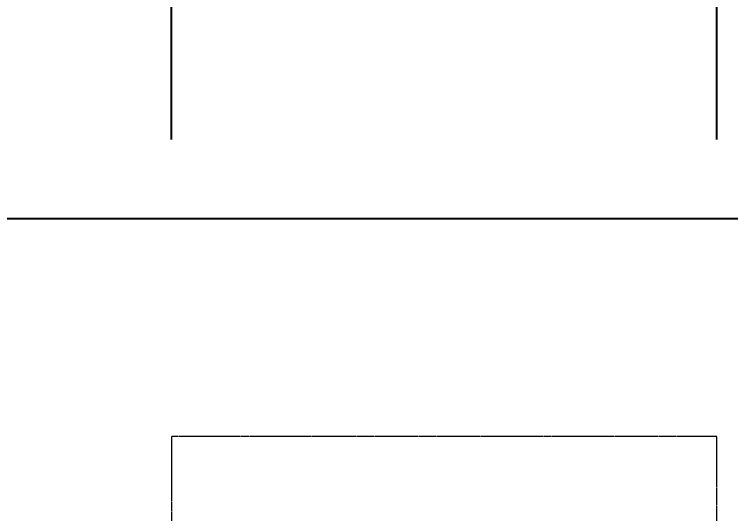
# Model space of a CAD drawing. Header units: millimetres. Extents: x -9013 to 516, y -36629 to 6082.
# Drawn here: x -3969.9 to -3641.5, y -34128.8 to -33899.7 of the extents above; entities that cross this region are included whole.
import ezdxf

# ---------------------------------------------------------------- set-up
doc = ezdxf.new("R2010")
doc.units = ezdxf.units.MM
doc.header["$LTSCALE"] = 0.05
doc.linetypes.add('CENTER', pattern=[50.8, 31.75, -6.35, 6.35, -6.35])
doc.linetypes.add('CENTER2', pattern=[28.575, 19.05, -3.175, 3.175, -3.175])
doc.layers.get('0').update_dxf_attribs({"lineweight": 18})
doc.layers.get('Defpoints').update_dxf_attribs({"color": 140, "lineweight": 18})
doc.layers.add('2CONC', color=4, linetype='Continuous')
doc.layers.add('G-Anno-Std-Cntr', color=1, linetype='CENTER2', lineweight=18)
doc.styles.add('trebuchet_MS', font='trebuc.ttf')
doc.dimstyles.new('MGP', dxfattribs={"dimtxt": 2.5, "dimasz": 2.5, "dimexe": 1.25, "dimexo": 0.625, "dimtad": 1, "dimdec": 0, "dimtxsty": 'trebuchet_MS', "dimcen": 2.5, "dimclrt": 7, "dimadec": 0, "dimazin": 0, "dimtfac": 1, "dimtdec": 0, "dimtmove": 0, "dimatfit": 3, "dimfxl": 1.148294, "dimfxlon": 1, "dimarcsym": 2})

# ---------------------------------------------------------------- blocks, each defined once
blk = doc.blocks.new('gas meter 1')
at = {"layer": 'G-Anno-Std-Cntr'}
blk.add_lwpolyline([(-6480.2, 2746.98), (-6230.2, 2746.98), (-6230.2, 3196.98), (-6480.2, 3196.98)], close=True, dxfattribs=at)
blk = doc.blocks.new('*D741')
at = {"color": 0, "lineweight": -2, "transparency": 16777216}
for p, q in [((-3997.85, -33957.15), (-3997.85, -33829.32)), ((-3897.85, -33957.15), (-3897.85, -33829.32)), ((-3972.85, -33842.32), (-3922.85, -33842.32))]:
    blk.add_line(p, q, dxfattribs=at)
at = {"color": 0, "transparency": 16777216}
for points in [[(-3972.85, -33838.15), (-3972.85, -33846.48), (-3997.85, -33842.32)], [(-3922.85, -33838.15), (-3922.85, -33846.48), (-3897.85, -33842.32)]]:
    blk.add_solid(points, dxfattribs=at)
at = {"layer": 'Defpoints', "color": 0, "transparency": 16777216}
for p in [(-3897.85, -33842.32), (-3997.85, -34120.04), (-3897.85, -34120.04)]:
    blk.add_point(p, dxfattribs=at)
at = {"color": 7, "transparency": 16777216, "insert": (-3947.85, -33823.6), "char_height": 25, "attachment_point": 5, "style": 'trebuchet_MS'}
blk.add_mtext('100', dxfattribs=at)
blk = doc.blocks.new('*D742')
at = {"color": 0, "lineweight": -2, "transparency": 16777216}
for p, q in [((-3897.85, -33957.15), (-3897.85, -33829.32)), ((-3647.85, -33957.15), (-3647.85, -33829.32)), ((-3872.85, -33842.32), (-3672.85, -33842.32))]:
    blk.add_line(p, q, dxfattribs=at)
at = {"color": 0, "transparency": 16777216}
for points in [[(-3872.85, -33838.15), (-3872.85, -33846.48), (-3897.85, -33842.32)], [(-3672.85, -33838.15), (-3672.85, -33846.48), (-3647.85, -33842.32)]]:
    blk.add_solid(points, dxfattribs=at)
at = {"layer": 'Defpoints', "color": 0, "transparency": 16777216}
for p in [(-3647.85, -33842.32), (-3897.85, -34120.04), (-3647.85, -34120.04)]:
    blk.add_point(p, dxfattribs=at)
at = {"color": 7, "transparency": 16777216, "insert": (-3772.85, -33823.6), "char_height": 25, "attachment_point": 5, "style": 'trebuchet_MS'}
blk.add_mtext('250', dxfattribs=at)
blk = doc.blocks.new('*D743')
at = {"color": 0, "lineweight": -2, "transparency": 16777216}
for p, q in [((-3647.85, -33957.15), (-3647.85, -33829.32)), ((-3547.85, -33957.15), (-3547.85, -33829.32)), ((-3622.85, -33842.32), (-3572.85, -33842.32))]:
    blk.add_line(p, q, dxfattribs=at)
at = {"color": 0, "transparency": 16777216}
for points in [[(-3622.85, -33838.15), (-3622.85, -33846.48), (-3647.85, -33842.32)], [(-3572.85, -33838.15), (-3572.85, -33846.48), (-3547.85, -33842.32)]]:
    blk.add_solid(points, dxfattribs=at)
at = {"layer": 'Defpoints', "color": 0, "transparency": 16777216}
for p in [(-3547.85, -33842.32), (-3647.85, -34120.04), (-3547.85, -34120.04)]:
    blk.add_point(p, dxfattribs=at)
at = {"color": 7, "transparency": 16777216, "insert": (-3597.85, -33823.6), "char_height": 25, "attachment_point": 5, "style": 'trebuchet_MS'}
blk.add_mtext('100', dxfattribs=at)
blk = doc.blocks.new('*D748')
at = {"color": 0, "lineweight": -2, "transparency": 16777216}
for p, q in [((-5247.85, -33820.6), (-5247.85, -33692.77)), ((-3082.85, -33820.6), (-3082.85, -33692.77)), ((-5222.85, -33705.77), (-3107.85, -33705.77))]:
    blk.add_line(p, q, dxfattribs=at)
at = {"color": 0, "transparency": 16777216}
for points in [[(-5222.85, -33701.61), (-5222.85, -33709.94), (-5247.85, -33705.77)], [(-3107.85, -33701.61), (-3107.85, -33709.94), (-3082.85, -33705.77)]]:
    blk.add_solid(points, dxfattribs=at)
at = {"layer": 'Defpoints', "color": 0, "transparency": 16777216}
for p in [(-3082.85, -33705.77), (-5247.85, -34041.09), (-3082.85, -34080.95)]:
    blk.add_point(p, dxfattribs=at)
at = {"color": 7, "transparency": 16777216, "insert": (-4165.35, -33687.01), "char_height": 25, "attachment_point": 5, "style": 'trebuchet_MS'}
blk.add_mtext('2165', dxfattribs=at)

msp = doc.modelspace()

# ---------------------------------------------------------------- linework, layer by layer
at = {"layer": '2CONC', "lineweight": -3}
msp.add_line((-5247.85, -33993.41), (-3082.85, -33993.41), dxfattribs=at)

# ---------------------------------------------------------------- block references
at = {"layer": 'G-Anno-Std-Cntr', "color": 7, "linetype": 'CENTER'}
msp.add_blockref('gas meter 1', (2582.35, -37290.38), dxfattribs=at)

# ---------------------------------------------------------------- dimensions: what is measured, and where the dimension line sits
for base, p1, p2, picture, middle in [((-3082.85, -33705.77), (-5247.85, -34041.09), (-3082.85, -34080.95), '*D748', (-4165.35, -33687.01)), ((-3897.85, -33842.32), (-3997.85, -34120.04), (-3897.85, -34120.04), '*D741', (-3947.85, -33823.6)), ((-3647.85, -33842.32), (-3897.85, -34120.04), (-3647.85, -34120.04), '*D742', (-3772.85, -33823.6)), ((-3547.85, -33842.32), (-3647.85, -34120.04), (-3547.85, -34120.04), '*D743', (-3597.85, -33823.6))]:
    dim = msp.add_linear_dim(base=base, p1=p1, p2=p2, dimstyle='MGP', override={"dimscale": 100, "dimtxt": 0.25, "dimasz": 0.25, "dimexe": 0.13, "dimexo": 0.06, "dimgap": 0.06, "dimarcsym": 1})
    dim.commit()
    dim.dimension.update_dxf_attribs({"geometry": picture, "text_midpoint": middle})

doc.saveas('drawing.dxf')
